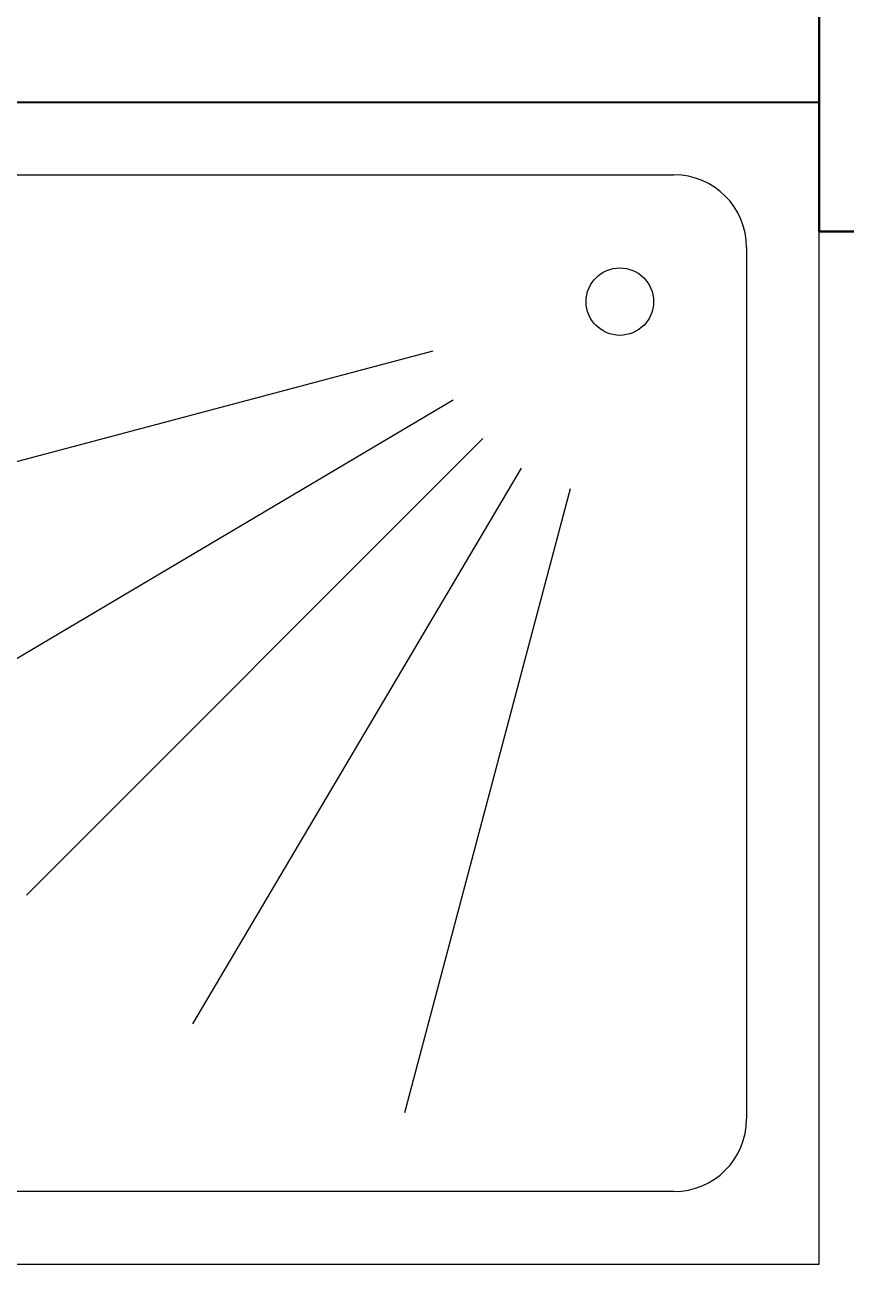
# Model space of a CAD drawing. Header units: millimetres. Extents: x 48 to 2669, y 23 to 1916.
# Drawn here: x 1846.7 to 1910.4, y 841.1 to 937 of the extents above; entities that cross this region are included whole.
import ezdxf

# ---------------------------------------------------------------- set-up
doc = ezdxf.new("R2010")
doc.units = ezdxf.units.MM
doc.layers.add('14_ISLAK_MEKAN_TEFRİŞ', color=134, linetype='Continuous')
doc.layers.add('DUVAR40', color=7, linetype='Continuous', lineweight=40)
doc.layers.add('KOLON', color=40, linetype='Continuous', lineweight=50)

# ---------------------------------------------------------------- blocks, each defined once
blk = doc.blocks.new('SHO3')
for p, q in [((-0.3375, -0.10625), (0.3375, -0.10625)), ((-0.39375, -0.8375), (-0.39375, -0.1625)), ((0.39375, -0.1625), (0.39375, -0.8375)), ((-0.1506, -0.242929), (0.332647, -0.371272)), ((-0.166497, -0.280839), (0.263762, -0.535548)), ((-0.189509, -0.310492), (0.164032, -0.664058)), ((-0.219161, -0.333503), (0.035548, -0.763762)), ((-0.257071, -0.3494), (-0.128728, -0.832647)), ((0.3375, -0.89375), (-0.3375, -0.89375))]:
    blk.add_line(p, q)
at = {"flags": 128}
blk.add_lwpolyline([(0.45, -0.95), (0.45, -0.05), (-0.45, -0.05), (-0.45, -0.95)], close=True, dxfattribs=at)
blk.add_circle((-0.295574, -0.204426), 0.026126)
for centre, start, end in [((-0.3375, -0.1625), 90, 180), ((0.3375, -0.1625), 0, 90), ((-0.3375, -0.8375), 180, 270), ((0.3375, -0.8375), 270, 0)]:
    blk.add_arc(centre, 0.05625, start, end)

msp = doc.modelspace()

# ---------------------------------------------------------------- linework, layer by layer
at = {"layer": 'DUVAR40'}
msp.add_line((1638.273439, 931.051773), (1908.273439, 931.051773), dxfattribs=at)
at = {"layer": 'KOLON', "flags": 128}
msp.add_lwpolyline([(1968.273439, 951.051773), (1968.273439, 921.051773), (1908.273439, 921.051773), (1908.273439, 951.051773), (1968.273439, 951.051773)], dxfattribs=at)

# ---------------------------------------------------------------- block references
at = {"layer": '14_ISLAK_MEKAN_TEFRİŞ', "xscale": 100, "yscale": 100, "zscale": 100, "rotation": 270}
msp.add_blockref('SHO3', (1913.273439, 886.051773), dxfattribs=at)

doc.saveas('drawing.dxf')
